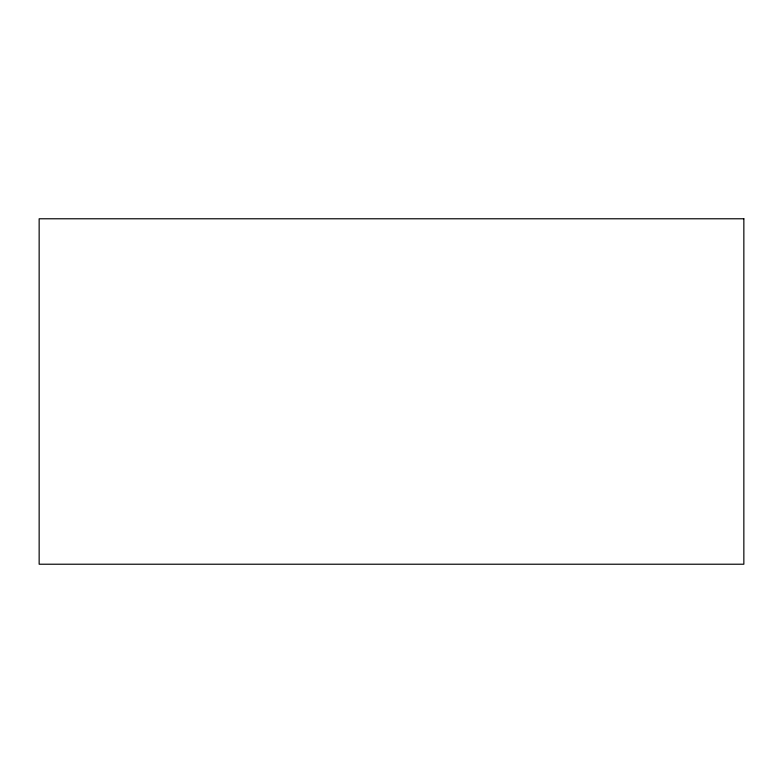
<?xml version="1.0" encoding="UTF-8"?>
<svg xmlns="http://www.w3.org/2000/svg" width="783" height="783" viewBox="0 0 783 783"><rect width="100%" height="100%" fill="white"/><g stroke="black" fill="none" stroke-linecap="round" stroke-linejoin="round"><path stroke-width="1.17" d="M743.85 218.78L39.15 218.78L39.15 564.22L743.85 564.22L743.85 218.78"/></g></svg>
